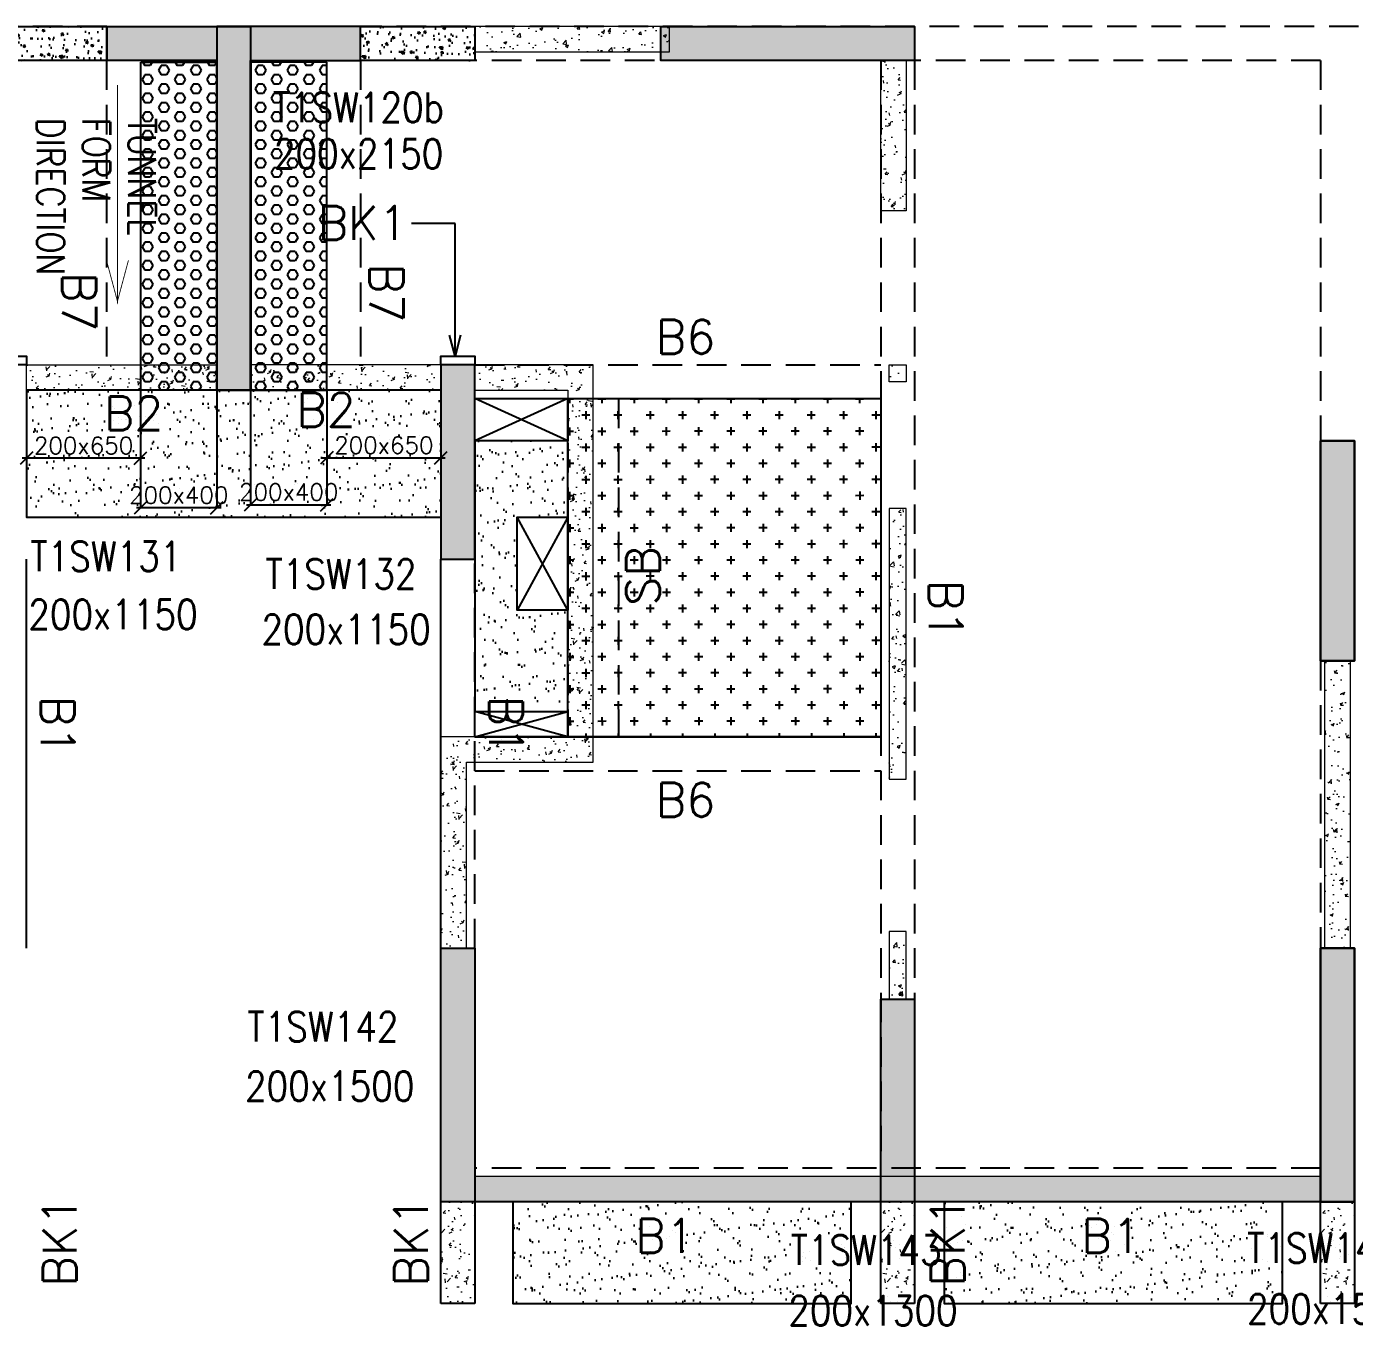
# Model space of a CAD drawing. Header units: millimetres. Extents: x 1078357 to 2594950, y -4969473 to -4636555.
# Drawn here: x 1633584 to 1641433, y -4669126 to -4661446 of the extents above; entities that cross this region are included whole.
import ezdxf

# ---------------------------------------------------------------- set-up
doc = ezdxf.new("R2010")
doc.units = ezdxf.units.MM
doc.header["$PDMODE"] = 35
for name, pattern in [('CONTINOUS', [0]), ('HIDDEN', [0.375, 0.25, -0.125]), ('New Retail block$0$CONTINOUS', [0])]:
    doc.linetypes.add(name, pattern=pattern)
doc.layers.get('0').update_dxf_attribs({"lineweight": 0})
doc.layers.get('Defpoints').update_dxf_attribs({"lineweight": 0})
for name, color, linetype, lineweight in [('A-_ANOTDIMA_D-', 6, 'Continuous', 13), ('COL. NO.', 30, 'Continuous', 25), ('COL. SIZE', 7, 'Continuous', 25), ('DIM', 9, 'Continuous', 25), ('HATCH', 8, 'Continuous', 30), ('RCC UPSTAND', 43, 'Continuous', 30), ('S-NON STR RCC WALL', 8, 'Continuous', 0)]:
    doc.layers.add(name, color=color, linetype=linetype, lineweight=lineweight)
for name, color, linetype in [('B-200x325', 201, 'HIDDEN'), ('B-200x375', 41, 'HIDDEN'), ('B-200x650', 241, 'HIDDEN'), ('B-300xSLAB THK.', 151, 'Continuous'), ('BK1-200x650', 241, 'HIDDEN'), ('DC BEAM NO.', 7, 'Continuous'), ('DROP SLAB', 8, 'Continuous'), ('NON STR. RCC WALL', 6, 'Continuous'), ('S-COLUMN_SHEAR WALL', 1, 'Continuous'), ('S-PROJECTION', 54, 'New Retail block$0$CONTINOUS'), ('SLAB FOLD', 8, 'Continuous'), ('TEXT', 7, 'Continuous')]:
    doc.layers.add(name, color=color, linetype=linetype)
doc.styles.add('Roman', font='romans')
doc.styles.add('ROMANS', font='romans.shx', dxfattribs={"width": 0.85})
doc.dimstyles.new('HARESH', dxfattribs={"dimtxt": 150, "dimasz": 75, "dimexe": 0, "dimexo": 0, "dimgap": 25, "dimtad": 1, "dimdec": 0, "dimdsep": 46, "dimtxsty": 'Roman', "dimblk": 'OBLIQUE', "dimcen": 225, "dimdle": 25, "dimclrd": 2, "dimclre": 2, "dimclrt": 7, "dimadec": 8, "dimazin": 1, "dimtfac": 1, "dimtdec": 0, "dimtmove": 0, "dimatfit": 0, "dimfxl": 1, "dimlwd": -1, "dimlwe": -1, "dimarcsym": 0})
pattern_1 = [(50, (-4755937.19, 23343877.28), (182.184669, -15.9390855), [19.05, -209.55]), (355, (-4755937.19, 23343877.28), (-35.2434214, 191.0568452), [15.24, -167.6405842]), (100.4514447, (-4755922, 23343875.95), (146.9412471, 175.1177519), [16.1900088, -178.0902446]), (46.1842, (-4755937.19, 23343928.08), (271.0790409, -42.042328), [28.575, -314.325]), (96.6355576, (-4755914.6, 23343924.58), (237.404134, 247.4261246), [24.2850231, -267.1356082]), (351.1841512, (-4755937.2, 23343928.08), (237.404134, 247.4261246), [22.859967, -251.459732]), (21, (-4755911.79, 23343915.38), (151.6143913, -102.2651982), [19.05, -209.55]), (326, (-4755911.79, 23343915.38), (61.8020283, 184.1879661), [15.24, -167.64]), (71.451445, (-4755899.15, 23343906.86), (213.4164193, 81.9227689), [16.1900088, -178.0899376]), (37.5, (-4755937.19, 23343877.28), (3.08860325, 84.55503887), [0, -165.608, 0, -170.18, 0, -168.275]), (7.5, (-4755937.19, 23343877.28), (66.8196625, 100.18057482), [0, -97.028, 0, -161.798, 0, -64.135]), (327.5, (-4755993.83, 23343877.28), (135.59059517, -5.728744), [0, -63.5, 0, -198.12, 0, -262.89]), (317.5, (-4756019.23, 23343877.28), (148.1291814, 25.42649103), [0, -82.55, 0, -131.572, 0, -186.69])]
pattern_2 = [(180, (488933.74, 213528.074), (-7e-15, -54.99261315), [31.75, -63.5]), (300, (488933.74, 213528.074), (47.625, 27.4963066), [31.75, -63.5]), (240, (488901.99, 213528.074), (47.625, -27.4963066), [31.75, -63.5])]
pattern_3 = [(140, (-1561941.7, -7196665.7), (12.550427, 143.4520365), [15, -165]), (85, (-1561941.7, -7196665.7), (-150.438427, -27.7502667), [12, -132]), (190.4514445, (-1561940.65, -7196653.75), (-137.887998, 115.7017693), [12.7480384, -140.2284224]), (136.1842, (-1561981.7, -7196665.7), (33.103856, 213.448266), [22.5, -247.5]), (186.6356355, (-1561978.94, -7196647.91), (-194.82372, 186.932389), [19.122068, -210.342752]), (81.184164, (-1561981.7, -7196665.7), (-194.82372, 186.932389), [18, -198]), (111, (-1561971.7, -7196645.7), (80.523778, 119.3814104), [15, -165]), (56, (-1561971.7, -7196645.7), (-145.030009, 48.6630664), [12, -132]), (161.4514447, (-1561964.99, -7196635.75), (-64.5062306, 168.0444753), [12.748038, -140.2284224]), (127.5, (-1561941.7, -7196665.7), (-66.57877077, 2.43197106), [0, -130.4, 0, -134, 0, -132.5]), (97.5, (-1561941.7, -7196665.7), (-78.8823424, 52.6139075), [0, -76.4, 0, -127.4, 0, -50.5]), (57.5, (-1561941.7, -7196710.3), (4.51097435, 106.7644872), [0, -50, 0, -156, 0, -207]), (47.5, (-1561941.7, -7196730.3), (-20.0209965, 116.6372339), [0, -65, 0, -103.6, 0, -147])]

# ---------------------------------------------------------------- blocks, each defined once
blk = doc.blocks.new('_Oblique')
at = {"color": 0, "linetype": 'ByBlock', "lineweight": -2}
blk.add_line((-0.5, -0.5), (0.5, 0.5), dxfattribs=at)
blk = doc.blocks.new('*D1178')
at = {"layer": 'Defpoints', "color": 0, "ltscale": 700, "transparency": 16777216}
for p in [(1634258, -4663596.6, 0), (1634708.1, -4663596.6, 0), (1634258, -4664291.7)]:
    blk.add_point(p, dxfattribs=at)
at = {"layer": 'DIM', "color": 2, "ltscale": 700, "transparency": 16777216}
for p, q in [((1634258, -4663596.6), (1634258, -4664291.7)), ((1634708.1, -4663596.6), (1634708.1, -4664291.7)), ((1634733.1, -4664291.7), (1634233, -4664291.7))]:
    blk.add_line(p, q, dxfattribs=at)
at = {"layer": 'DIM', "color": 2, "ltscale": 700, "transparency": 16777216, "xscale": 75, "yscale": 75, "zscale": 75, "rotation": 180}
blk.add_blockref('_Oblique', (1634258, -4664291.7), dxfattribs=at)
at = {"layer": 'DIM', "color": 2, "ltscale": 700, "transparency": 16777216, "xscale": 75, "yscale": 75, "zscale": 75}
blk.add_blockref('_Oblique', (1634708.1, -4664291.7), dxfattribs=at)
at = {"layer": 'DIM', "color": 7, "ltscale": 700, "transparency": 16777216, "insert": (1634483, -4664216.7), "char_height": 150, "attachment_point": 5, "style": 'Roman'}
blk.add_mtext('{\\H0.666667x;200x400}', dxfattribs=at)
blk = doc.blocks.new('*D1179')
at = {"layer": 'Defpoints', "color": 0, "ltscale": 700, "transparency": 16777216}
for p in [(1633583.3, -4663596.7, 0), (1634258, -4663596.6, 0), (1633583.3, -4663998.7)]:
    blk.add_point(p, dxfattribs=at)
at = {"layer": 'DIM', "color": 2, "ltscale": 700, "transparency": 16777216}
for p, q in [((1633583.3, -4663596.7), (1633583.3, -4663998.7)), ((1634258, -4663596.6), (1634258, -4663998.7)), ((1634283, -4663998.7), (1633558.3, -4663998.7))]:
    blk.add_line(p, q, dxfattribs=at)
at = {"layer": 'DIM', "color": 2, "ltscale": 700, "transparency": 16777216, "xscale": 75, "yscale": 75, "zscale": 75, "rotation": 180}
blk.add_blockref('_Oblique', (1633583.3, -4663998.7), dxfattribs=at)
at = {"layer": 'DIM', "color": 2, "ltscale": 700, "transparency": 16777216, "xscale": 75, "yscale": 75, "zscale": 75}
blk.add_blockref('_Oblique', (1634258, -4663998.7), dxfattribs=at)
at = {"layer": 'DIM', "color": 7, "ltscale": 700, "transparency": 16777216, "insert": (1633920.6, -4663923.7), "char_height": 150, "attachment_point": 5, "style": 'Roman'}
blk.add_mtext('{\\H0.666667x;200x650}', dxfattribs=at)
blk = doc.blocks.new('*D1180')
at = {"layer": 'Defpoints', "color": 0, "ltscale": 700, "transparency": 16777216}
for p in [(1634908.1, -4663596.6, 0), (1635358.2, -4663596.7, 0), (1635358.2, -4664273.4)]:
    blk.add_point(p, dxfattribs=at)
at = {"layer": 'DIM', "color": 2, "ltscale": 700, "transparency": 16777216}
for p, q in [((1634908.1, -4663596.6), (1634908.1, -4664273.4)), ((1635358.2, -4663596.7), (1635358.2, -4664273.4)), ((1634883.1, -4664273.4), (1635383.2, -4664273.4))]:
    blk.add_line(p, q, dxfattribs=at)
at = {"layer": 'DIM', "color": 2, "ltscale": 700, "transparency": 16777216, "xscale": 75, "yscale": 75, "zscale": 75, "rotation": 180}
blk.add_blockref('_Oblique', (1634908.1, -4664273.4), dxfattribs=at)
at = {"layer": 'DIM', "color": 2, "ltscale": 700, "transparency": 16777216, "xscale": 75, "yscale": 75, "zscale": 75}
blk.add_blockref('_Oblique', (1635358.2, -4664273.4), dxfattribs=at)
at = {"layer": 'DIM', "color": 7, "ltscale": 700, "transparency": 16777216, "insert": (1635133.2, -4664198.4), "char_height": 150, "attachment_point": 5, "style": 'Roman'}
blk.add_mtext('{\\H0.666667x;200x400}', dxfattribs=at)
blk = doc.blocks.new('*D1181')
at = {"layer": 'Defpoints', "color": 0, "ltscale": 700, "transparency": 16777216}
for p in [(1635358.2, -4663596.7, 0), (1636033.1, -4663596.6, 0), (1636033.1, -4663996.7)]:
    blk.add_point(p, dxfattribs=at)
at = {"layer": 'DIM', "color": 2, "ltscale": 700, "transparency": 16777216}
for p, q in [((1635358.2, -4663596.7), (1635358.2, -4663996.7)), ((1636033.1, -4663596.6), (1636033.1, -4663996.7)), ((1635333.2, -4663996.7), (1636058.1, -4663996.7))]:
    blk.add_line(p, q, dxfattribs=at)
at = {"layer": 'DIM', "color": 2, "ltscale": 700, "transparency": 16777216, "xscale": 75, "yscale": 75, "zscale": 75, "rotation": 180}
blk.add_blockref('_Oblique', (1635358.2, -4663996.7), dxfattribs=at)
at = {"layer": 'DIM', "color": 2, "ltscale": 700, "transparency": 16777216, "xscale": 75, "yscale": 75, "zscale": 75}
blk.add_blockref('_Oblique', (1636033.1, -4663996.7), dxfattribs=at)
at = {"layer": 'DIM', "color": 7, "ltscale": 700, "transparency": 16777216, "insert": (1635695.7, -4663921.7), "char_height": 150, "attachment_point": 5, "style": 'Roman'}
blk.add_mtext('{\\H0.666667x;200x650}', dxfattribs=at)
blk = doc.blocks.new('G$CD63B60BD')
at = {"layer": 'COL. NO.', "linetype": 'Continuous', "style": 'ROMANS', "width": 0.85}
for s, p in [('T1SW120b', (51580.2, 6384.1, -320.4)), ('T1SW131', (50148.3, 3730, -320.4)), ('T1SW132', (51538, 3625.4, -320.4)), ('T1SW142', (51431.2, 948.8, -320.4)), ('T1SW143', (54642.4, -371.8, -320.4)), ('T1SW144', (57341.1, -360.2, -320.4))]:
    blk.add_text(s, height=175, dxfattribs=at).set_placement(p)
at = {"layer": 'COL. SIZE', "linetype": 'Continuous', "style": 'ROMANS', "width": 0.85}
for s, p in [('200x2150', (51587.7, 6109.9, -320.4)), ('200x1150', (50135.8, 3386.6, -320.4)), ('200x1150', (51513.8, 3298.1, -320.4)), ('200x1500', (51417, 597.2, -320.4)), ('200x1500', (57339.9, -719.7, -320.4)), ('200x1300', (54628.2, -730, -320.4))]:
    blk.add_text(s, height=175, dxfattribs=at).set_placement(p)

msp = doc.modelspace()

# ---------------------------------------------------------------- hatches: boundary and pattern name
at = {"layer": 'DROP SLAB'}
h = msp.add_hatch(dxfattribs=at)
h.set_pattern_fill('CROSS', color=8, scale=15, angle=0.03079)
h.set_pattern_definition([(180.03079016, (-4972632.58, 23437267.85), (-95.19879988, -95.3011726), [47.625, -142.875]), (270.03079016, (-4972656.41, 23437291.65), (95.3011726, -95.19879988), [47.625, -142.875])])
h.paths.add_polyline_path([(1636783.3, -4663646.1), (1638633.3, -4663646.1), (1638633.3, -4665645.9), (1636783.3, -4665645.9)])
at = {"layer": 'HATCH'}
h = msp.add_hatch(dxfattribs=at)
h.set_pattern_fill('AR-SAND', color=8, scale=3, angle=179.97015)
h.set_pattern_definition([(37.47015413, (-3477699.46, 18703112.48), (-4.72361136, 146.8264517), [0, -115.824, 0, -129.54, 0, -123.825]), (7.4701541, (-3477699.46, 18703112.48), (134.9689868, 214.9772528), [0, -62.484, 0, -104.394, 0, -40.005]), (327.4701541, (-3477793.18, 18703112.53), (237.2979035, 0.3075449), [0, -38.1, 0, -137.16, 0, -179.07]), (317.4701541, (-3477793.18, 18703112.53), (229.1017424, 66.759465), [0, -19.05, 0, -89.916, 0, -102.87])])
h.paths.add_polyline_path([(1636033.5, -4663596.1), (1633583.5, -4663596.1), (1633583.5, -4664196.1), (1636033.5, -4664196.1)])
h = msp.add_hatch(dxfattribs=at)
h.set_pattern_fill('AR-SAND', color=8, scale=3, angle=179.97015)
h.set_pattern_definition([(37.47015413, (-3477699.37, 18703112.48), (-4.72361136, 146.8264517), [0, -115.824, 0, -129.54, 0, -123.825]), (7.4701541, (-3477699.37, 18703112.48), (134.9689868, 214.9772528), [0, -62.484, 0, -104.394, 0, -40.005]), (327.4701541, (-3477793.1, 18703112.53), (237.2979035, 0.3075449), [0, -38.1, 0, -137.16, 0, -179.07]), (317.4701541, (-3477793.1, 18703112.53), (229.1017424, 66.759465), [0, -19.05, 0, -89.916, 0, -102.87])])
h.paths.add_polyline_path([(1636033.6, -4663596.1), (1633583.6, -4663596.1), (1633583.6, -4664346.1), (1636033.6, -4664346.1)])
h = msp.add_hatch(dxfattribs=at)
h.set_pattern_fill('AR-SAND', color=8, scale=3, angle=180.02985)
h.set_pattern_definition([(37.47015413, (-4585434.78, 23611079.34), (-4.72361136, 146.8264517), [0, -115.824, 0, -129.54, 0, -123.825]), (7.4701541, (-4585434.78, 23611079.34), (134.9689868, 214.9772528), [0, -62.484, 0, -104.394, 0, -40.005]), (327.47015413, (-4585528.51, 23611079.39), (237.29790347, 0.3075449), [0, -38.1, 0, -137.16, 0, -179.07]), (317.4701541, (-4585528.5, 23611079.39), (229.1017424, 66.759465), [0, -19.05, 0, -89.916, 0, -102.87])])
h.paths.add_polyline_path([(1636233.3, -4665496.1), (1636783.3, -4665496.1), (1636783.3, -4664896.1), (1636483.3, -4664896.1), (1636483.3, -4664346.1), (1636783.3, -4664346.2), (1636783.3, -4663896.1), (1636233.3, -4663896.1)])
h = msp.add_hatch(dxfattribs=at)
h.set_pattern_fill('AR-SAND', color=8, scale=3, angle=179.97015)
h.set_pattern_definition([(37.47015413, (-3484224.46, 18703112.49), (-4.72361136, 146.8264517), [0, -115.824, 0, -129.54, 0, -123.825]), (7.4701541, (-3484224.46, 18703112.49), (134.9689868, 214.9772528), [0, -62.484, 0, -104.394, 0, -40.005]), (327.4701541, (-3484318.18, 18703112.54), (237.2979035, 0.3075449), [0, -38.1, 0, -137.16, 0, -179.07]), (317.4701541, (-3484318.18, 18703112.54), (229.1017424, 66.759465), [0, -19.05, 0, -89.916, 0, -102.87])])
h.paths.add_polyline_path([(1638458.5, -4668396.1), (1636458.5, -4668396.1), (1636458.5, -4668996.1), (1638458.5, -4668996.1)])
h = msp.add_hatch(dxfattribs=at)
h.set_pattern_fill('AR-SAND', color=8, scale=3, angle=179.97015)
h.set_pattern_definition([(37.47015413, (-3486774.46, 18703112.49), (-4.72361136, 146.8264517), [0, -115.824, 0, -129.54, 0, -123.825]), (7.4701541, (-3486774.46, 18703112.49), (134.9689868, 214.9772528), [0, -62.484, 0, -104.394, 0, -40.005]), (327.4701541, (-3486868.18, 18703112.54), (237.2979035, 0.3075449), [0, -38.1, 0, -137.16, 0, -179.07]), (317.4701541, (-3486868.18, 18703112.54), (229.1017424, 66.759465), [0, -19.05, 0, -89.916, 0, -102.87])])
h.paths.add_polyline_path([(1641008.5, -4668396.1), (1639008.5, -4668396.1), (1639008.5, -4668996.1), (1641008.5, -4668996.1)])
at = {"layer": 'RCC UPSTAND'}
h = msp.add_hatch(dxfattribs=at)
h.set_pattern_fill('AR-CONC', color=8, scale=20, angle=90)
h.set_pattern_definition(pattern_3)
h.paths.add_polyline_path([(1633383.3, -4661446.1), (1634058.3, -4661446.1), (1634058.3, -4661646.2), (1633383.3, -4661646.2)])
h = msp.add_hatch(dxfattribs=at)
h.set_pattern_fill('AR-CONC', color=8, scale=20, angle=90)
h.set_pattern_definition(pattern_3)
h.paths.add_polyline_path([(1635558.3, -4661446.2), (1636233.3, -4661446.2), (1636233.3, -4661646.1), (1635558.3, -4661646.1)])
at = {"layer": 'S-COLUMN_SHEAR WALL', "lineweight": 25}
h = msp.add_hatch(color=1, dxfattribs=at)
h.dxf.hatch_style = 1
h.paths.add_polyline_path([(1634708.3, -4661646.2), (1634058.3, -4661646.2), (1634058.3, -4661446.2), (1634908.3, -4661446.2), (1634908.3, -4663596.2), (1634708.3, -4663596.2)])
at = {"layer": 'S-COLUMN_SHEAR WALL', "lineweight": 25, "extrusion": (1.00316e-06, -2.11765e-11, 1)}
h = msp.add_hatch(color=1, dxfattribs=at)
h.dxf.hatch_style = 1
h.paths.add_polyline_path([(1634908.3, -4661646.2), (1635558.3, -4661646.2), (1635558.3, -4661446.2), (1634708.3, -4661446.2), (1634708.3, -4663596.2), (1634908.3, -4663596.2)])
at = {"layer": 'S-COLUMN_SHEAR WALL', "lineweight": 25}
h = msp.add_hatch(color=1, dxfattribs=at)
h.dxf.hatch_style = 1
h.paths.add_polyline_path([(1637333.3, -4661446.1), (1638833.3, -4661446.1), (1638833.3, -4661646.1), (1637333.3, -4661646.1)])
at = {"layer": 'S-COLUMN_SHEAR WALL', "lineweight": 25, "extrusion": (1.00316e-06, -2.11765e-11, 1)}
h = msp.add_hatch(color=1, dxfattribs=at)
h.dxf.hatch_style = 1
h.paths.add_polyline_path([(1636233.3, -4663446.2), (1636033.3, -4663446.2), (1636033.3, -4664596.2), (1636233.3, -4664596.2)])
h = msp.add_hatch(color=1, dxfattribs=at)
h.dxf.hatch_style = 1
h.paths.add_polyline_path([(1641433.3, -4663896.1), (1641233.3, -4663896.1), (1641233.3, -4665196.1), (1641433.3, -4665196.1)])
at = {"layer": 'S-COLUMN_SHEAR WALL', "lineweight": 25, "extrusion": (-1.00316e-06, -1.91639e-11, 1)}
h = msp.add_hatch(color=1, dxfattribs=at)
h.dxf.hatch_style = 1
h.paths.add_polyline_path([(1641233.3, -4663896.1), (1641433.3, -4663896.1), (1641433.3, -4665196.1), (1641233.3, -4665196.1)])
at = {"layer": 'S-COLUMN_SHEAR WALL', "lineweight": 25, "extrusion": (1.00316e-06, -2.11765e-11, 1)}
h = msp.add_hatch(color=1, dxfattribs=at)
h.dxf.hatch_style = 1
h.paths.add_polyline_path([(1636233.3, -4668396.2), (1636033.3, -4668396.2), (1636033.3, -4666896.1), (1636233.3, -4666896.1)])
h = msp.add_hatch(color=1, dxfattribs=at)
h.dxf.hatch_style = 1
h.paths.add_polyline_path([(1641433.3, -4668396.2), (1641233.3, -4668396.2), (1641233.3, -4666896.1), (1641433.3, -4666896.1)])
at = {"layer": 'S-COLUMN_SHEAR WALL', "lineweight": 25, "extrusion": (-1.00316e-06, -1.91639e-11, 1)}
h = msp.add_hatch(color=1, dxfattribs=at)
h.dxf.hatch_style = 1
h.paths.add_polyline_path([(1641233.3, -4668396.2), (1641433.3, -4668396.2), (1641433.3, -4666896.1), (1641233.3, -4666896.1)])
at = {"layer": 'S-COLUMN_SHEAR WALL', "lineweight": 25}
h = msp.add_hatch(color=1, dxfattribs=at)
h.dxf.hatch_style = 1
h.paths.add_polyline_path([(1638833.3, -4667196.1), (1638833.3, -4668396.2), (1638633.3, -4668396.2), (1638633.3, -4667196.1)])
at = {"layer": 'S-NON STR RCC WALL', "ltscale": 700}
h = msp.add_hatch(dxfattribs=at)
h.set_pattern_fill('AR-CONC', color=256)
h.set_pattern_definition([(50, (1605366.91, -4668669.36), (182.1847, -15.9391), [19.05, -209.55]), (355, (1605366.91, -4668669.36), (-35.2434, 191.0568), [15.24, -167.6406]), (100.45144, (1605382.1, -4668670.68), (146.9412, 175.11775), [16.19, -178.0902]), (46.1842, (1605366.9, -4668618.56), (271.079, -42.0423), [28.575, -314.325]), (96.6356, (1605389.5, -4668622.06), (237.4041, 247.4261), [24.285, -267.1356]), (351.1842, (1605366.9, -4668618.56), (237.4041, 247.4261), [22.86, -251.4597]), (21, (1605392.31, -4668631.26), (151.6144, -102.2652), [19.05, -209.55]), (326, (1605392.31, -4668631.26), (61.802, 184.188), [15.24, -167.64]), (71.45144, (1605404.95, -4668639.78), (213.4164, 81.9228), [16.19, -178.0899]), (37.5, (1605366.91, -4668669.356), (3.0886, 84.55504), [0, -165.608, 0, -170.18, 0, -168.275]), (7.5, (1605366.91, -4668669.36), (66.81966, 100.18057), [0, -97.028, 0, -161.798, 0, -64.135]), (327.5, (1605310.27, -4668669.356), (135.5906, -5.72874), [0, -63.5, 0, -198.12, 0, -262.89]), (317.5, (1605284.87, -4668669.36), (148.1292, 25.4265), [0, -82.55, 0, -131.572, 0, -186.69])])
h.paths.add_polyline_path([(1637383.5, -4661446.1), (1636233.5, -4661446.1), (1636233.5, -4661596.1), (1637383.5, -4661596.1)])
at = {"layer": 'S-NON STR RCC WALL'}
h = msp.add_hatch(dxfattribs=at)
h.set_pattern_fill('AR-CONC', color=256, angle=180)
h.set_pattern_definition([(50, (-5812901.67, 28024606.42), (182.184669, -15.93908554), [19.05, -209.55]), (355, (-5812901.67, 28024606.42), (-35.2434214, 191.0568452), [15.24, -167.6405842]), (100.4514447, (-5812886.49, 28024605.1), (146.9412471, 175.1177519), [16.1900088, -178.0902446]), (46.1842, (-5812901.67, 28024657.22), (271.0790409, -42.042328), [28.575, -314.325]), (96.6355576, (-5812879.08, 28024653.72), (237.404134, 247.4261246), [24.2850231, -267.1356082]), (351.1841512, (-5812901.67, 28024657.22), (237.404134, 247.4261246), [22.859967, -251.459732]), (21, (-5812876.27, 28024644.52), (151.6143913, -102.2651982), [19.05, -209.55]), (326, (-5812876.27, 28024644.52), (61.8020283, 184.1879661), [15.24, -167.64]), (71.451445, (-5812863.64, 28024636), (213.4164193, 81.9227689), [16.1900088, -178.0899376]), (37.5, (-5812901.67, 28024606.42), (3.08860325, 84.55503887), [0, -165.608, 0, -170.18, 0, -168.275]), (7.5, (-5812901.67, 28024606.42), (66.8196625, 100.18057482), [0, -97.028, 0, -161.798, 0, -64.135]), (327.5, (-5812958.31, 28024606.42), (135.59059517, -5.72874399), [0, -63.5, 0, -198.12, 0, -262.89]), (317.5, (-5812983.71, 28024606.42), (148.1291814, 25.42649103), [0, -82.55, 0, -131.572, 0, -186.69])])
h.paths.add_polyline_path([(1638633.5, -4661646.2), (1638783.5, -4661646.2), (1638783.5, -4662536.1), (1638633.5, -4662536.1)])
h = msp.add_hatch(dxfattribs=at)
h.set_pattern_fill('AR-CONC', color=256)
h.set_pattern_definition(pattern_1)
h.paths.add_polyline_path([(1634708.5, -4663596.2), (1633583.5, -4663596.2), (1633583.5, -4663446.2), (1634708.5, -4663446.2)])
h = msp.add_hatch(dxfattribs=at)
h.set_pattern_fill('AR-CONC', color=256, angle=180)
h.set_pattern_definition(pattern_1)
h.paths.add_polyline_path([(1634908.5, -4663596.2), (1636033.5, -4663596.2), (1636033.5, -4663446.2), (1634908.5, -4663446.2)])
h = msp.add_hatch(dxfattribs=at)
h.set_pattern_fill('AR-CONC', color=256, angle=180)
h.set_pattern_definition(pattern_1)
h.paths.add_polyline_path([(1636933.5, -4665796.2), (1636933.5, -4663446.2), (1636233.5, -4663446.2), (1636233.5, -4663596.2), (1636783.5, -4663596.2), (1636783.5, -4665646.2), (1636033.5, -4665646.2), (1636033.5, -4666896.1), (1636183.5, -4666896.1), (1636183.5, -4665796.2)])
h = msp.add_hatch(dxfattribs=at)
h.set_pattern_fill('AR-CONC', color=256, angle=180)
h.set_pattern_definition([(50, (2735958.03, -9345786.55), (182.184669, -15.9390855), [19.05, -209.55]), (355, (2735958.03, -9345786.55), (-35.2434214, 191.056845), [15.24, -167.640584]), (100.4514447, (2735973.22, -9345787.88), (146.941247, 175.117752), [16.190009, -178.0902446]), (46.1842, (2735958.03, -9345735.75), (271.079041, -42.042328), [28.575, -314.325]), (96.6355576, (2735980.62, -9345739.25), (237.404134, 247.426125), [24.285023, -267.135608]), (351.184151, (2735958.03, -9345735.75), (237.404134, 247.426125), [22.859967, -251.459732]), (21, (2735983.43, -9345748.45), (151.6143913, -102.265198), [19.05, -209.55]), (326, (2735983.43, -9345748.45), (61.802028, 184.187966), [15.24, -167.64]), (71.451445, (2735996.07, -9345756.97), (213.416419, 81.922769), [16.190009, -178.0899376]), (37.5, (2735958.034, -9345786.55), (3.08860325, 84.5550389), [0, -165.608, 0, -170.18, 0, -168.275]), (7.5, (2735958.03, -9345786.55), (66.8196625, 100.1805748), [0, -97.028, 0, -161.798, 0, -64.135]), (327.5, (2735901.39, -9345786.55), (135.5905952, -5.728744), [0, -63.5, 0, -198.12, 0, -262.89]), (317.5, (2735875.99, -9345786.55), (148.1291814, 25.426491), [0, -82.55, 0, -131.572, 0, -186.69])])
h.paths.add_polyline_path([(1638683.5, -4663446), (1638783.5, -4663446), (1638783.5, -4663546), (1638683.5, -4663546)])
h = msp.add_hatch(dxfattribs=at)
h.set_pattern_fill('AR-CONC', color=256, angle=180)
h.set_pattern_definition([(50, (2735971.25, -9344421.88), (182.184669, -15.9390855), [19.05, -209.55]), (355, (2735971.25, -9344421.88), (-35.2434214, 191.056845), [15.24, -167.640584]), (100.4514447, (2735986.43, -9344423.21), (146.941247, 175.117752), [16.190009, -178.0902446]), (46.1842, (2735971.25, -9344371.08), (271.079041, -42.042328), [28.575, -314.325]), (96.6355576, (2735993.84, -9344374.6), (237.404134, 247.426125), [24.285023, -267.135608]), (351.184151, (2735971.25, -9344371.08), (237.404134, 247.426125), [22.859967, -251.459732]), (21, (2735996.65, -9344383.78), (151.6143913, -102.265198), [19.05, -209.55]), (326, (2735996.65, -9344383.78), (61.802028, 184.187966), [15.24, -167.64]), (71.451445, (2736009.28, -9344392.3), (213.416419, 81.922769), [16.190009, -178.0899376]), (37.5, (2735971.25, -9344421.884), (3.08860325, 84.5550389), [0, -165.608, 0, -170.18, 0, -168.275]), (7.5, (2735971.25, -9344421.88), (66.8196625, 100.1805748), [0, -97.028, 0, -161.798, 0, -64.135]), (327.5, (2735914.606, -9344421.884), (135.5905952, -5.728744), [0, -63.5, 0, -198.12, 0, -262.89]), (317.5, (2735889.21, -9344421.88), (148.1291814, 25.426491), [0, -82.55, 0, -131.572, 0, -186.69])])
h.paths.add_polyline_path([(1638683.5, -4665896), (1638783.5, -4665896), (1638783.5, -4664296), (1638683.5, -4664296)])
at = {"layer": 'S-NON STR RCC WALL', "ltscale": 700}
h = msp.add_hatch(dxfattribs=at)
h.set_pattern_fill('AR-CONC', color=256)
h.set_pattern_definition([(50, (508142.2, 15349.83), (182.184669, -15.9390855), [19.05, -209.55]), (355, (508142.2, 15349.83), (-35.2434214, 191.056845), [15.24, -167.640584]), (100.4514447, (508157.38, 15348.5), (146.941247, 175.117752), [16.190009, -178.0902446]), (46.1842, (508142.2, 15400.63), (271.079041, -42.042328), [28.575, -314.325]), (96.6355576, (508164.78, 15397.13), (237.404134, 247.426125), [24.285023, -267.135608]), (351.184151, (508142.2, 15400.63), (237.404134, 247.426125), [22.859967, -251.459732]), (21, (508167.6, 15387.93), (151.6143913, -102.265198), [19.05, -209.55]), (326, (508167.6, 15387.93), (61.802028, 184.187966), [15.24, -167.64]), (71.451445, (508180.23, 15379.41), (213.416419, 81.922769), [16.190009, -178.0899376]), (37.5, (508142.195, 15349.83), (3.08860325, 84.5550389), [0, -165.608, 0, -170.18, 0, -168.275]), (7.5, (508142.195, 15349.83), (66.8196625, 100.1805748), [0, -97.028, 0, -161.798, 0, -64.135]), (327.5, (508085.55, 15349.83), (135.5905952, -5.728744), [0, -63.5, 0, -198.12, 0, -262.89]), (317.5, (508060.15, 15349.83), (148.1291814, 25.426491), [0, -82.55, 0, -131.572, 0, -186.69])])
h.paths.add_polyline_path([(1641258.5, -4665196.1), (1641408.5, -4665196.1), (1641408.5, -4666896.1), (1641258.5, -4666896.1)])
at = {"layer": 'S-NON STR RCC WALL'}
h = msp.add_hatch(dxfattribs=at)
h.set_pattern_fill('AR-CONC', color=256, angle=180)
h.set_pattern_definition([(50, (1638746.53, -4660402.7), (182.1847, -15.939), [19.05, -209.55]), (355, (1638746.53, -4660402.7), (-35.2434, 191.057), [15.24, -167.6406]), (100.4514, (1638761.71, -4660404.03), (146.9412, 175.1178), [16.19, -178.09]), (46.1842, (1638746.53, -4660351.9), (271.079, -42.042), [28.575, -314.325]), (96.6356, (1638769.12, -4660355.4), (237.404, 247.426), [24.285, -267.136]), (351.184, (1638746.53, -4660351.9), (237.404, 247.426), [22.86, -251.46]), (21, (1638771.93, -4660364.6), (151.6144, -102.2652), [19.05, -209.55]), (326, (1638771.93, -4660364.6), (61.802, 184.188), [15.24, -167.64]), (71.4514, (1638784.57, -4660373.12), (213.4164, 81.9228), [16.19, -178.09]), (37.5, (1638746.53, -4660402.7), (3.0886, 84.55504), [0, -165.608, 0, -170.18, 0, -168.275]), (7.5, (1638746.53, -4660402.7), (66.8197, 100.1806), [0, -97.028, 0, -161.798, 0, -64.135]), (327.5, (1638689.89, -4660402.7), (135.5906, -5.72874), [0, -63.5, 0, -198.12, 0, -262.89]), (317.5, (1638664.49, -4660402.7), (148.1292, 25.4265), [0, -82.55, 0, -131.572, 0, -186.69])])
h.paths.add_polyline_path([(1638683.5, -4667196.4), (1638783.5, -4667196.4), (1638783.5, -4666796), (1638683.5, -4666796)])
h = msp.add_hatch(dxfattribs=at)
h.set_pattern_fill('AR-CONC', color=256, angle=180)
h.set_pattern_definition([(50, (-5853161.9, 28027896.47), (182.184669, -15.93908554), [19.05, -209.55]), (355, (-5853161.9, 28027896.47), (-35.2434214, 191.0568452), [15.24, -167.6405842]), (100.4514447, (-5853146.72, 28027895.14), (146.9412471, 175.1177519), [16.1900088, -178.0902446]), (46.1842, (-5853161.9, 28027947.27), (271.0790409, -42.042328), [28.575, -314.325]), (96.6355576, (-5853139.31, 28027943.77), (237.404134, 247.4261246), [24.2850231, -267.1356082]), (351.1841512, (-5853161.9, 28027947.27), (237.404134, 247.4261246), [22.859967, -251.459732]), (21, (-5853136.5, 28027934.57), (151.6143913, -102.2651982), [19.05, -209.55]), (326, (-5853136.5, 28027934.57), (61.8020283, 184.1879661), [15.24, -167.64]), (71.451445, (-5853123.87, 28027926.05), (213.4164193, 81.9227689), [16.1900088, -178.0899376]), (37.5, (-5853161.9, 28027896.47), (3.08860325, 84.55503887), [0, -165.608, 0, -170.18, 0, -168.275]), (7.5, (-5853161.9, 28027896.47), (66.8196625, 100.18057482), [0, -97.028, 0, -161.798, 0, -64.135]), (327.5, (-5853218.545, 28027896.47), (135.59059517, -5.72874399), [0, -63.5, 0, -198.12, 0, -262.89]), (317.5, (-5853243.95, 28027896.47), (148.1291814, 25.42649103), [0, -82.55, 0, -131.572, 0, -186.69])])
h.paths.add_polyline_path([(1636236.4, -4668396.2), (1641233.5, -4668396.2), (1641233.5, -4668246.2), (1636236.4, -4668246.2)])
h = msp.add_hatch(dxfattribs=at)
h.set_pattern_fill('AR-CONC', color=256, angle=180)
h.set_pattern_definition([(50, (-7994138.91, 37570711.2), (182.184669, -15.93908554), [19.05, -209.55]), (355, (-7994138.91, 37570711.2), (-35.2434214, 191.0568452), [15.24, -167.6405842]), (100.4514447, (-7994123.73, 37570709.88), (146.9412471, 175.1177519), [16.1900088, -178.0902446]), (46.1842, (-7994138.9, 37570762), (271.0790409, -42.0423279), [28.575, -314.325]), (96.6355576, (-7994116.32, 37570758.5), (237.404134, 247.4261246), [24.2850231, -267.1356082]), (351.1841512, (-7994138.9, 37570762), (237.404134, 247.4261246), [22.859967, -251.459732]), (21, (-7994113.51, 37570749.3), (151.61439127, -102.2651982), [19.05, -209.55]), (326, (-7994113.51, 37570749.3), (61.80202835, 184.1879661), [15.24, -167.64]), (71.451445, (-7994100.88, 37570740.79), (213.4164193, 81.9227689), [16.1900088, -178.0899376]), (37.5, (-7994138.91, 37570711.21), (3.08860325, 84.55503887), [0, -165.608, 0, -170.18, 0, -168.275]), (7.5, (-7994138.91, 37570711.21), (66.81966251, 100.18057482), [0, -97.028, 0, -161.798, 0, -64.135]), (327.5, (-7994195.55, 37570711.21), (135.59059517, -5.72874399), [0, -63.5, 0, -198.12, 0, -262.89]), (317.5, (-7994220.95, 37570711.21), (148.1291814, 25.42649103), [0, -82.55, 0, -131.572, 0, -186.69])])
h.paths.add_polyline_path([(1636233.3, -4668396.1), (1636033.3, -4668396.1), (1636033.3, -4668996.1), (1636233.3, -4668996.1), (1636233.3, -4668996.1), (1636233.3, -4668396.2)], is_closed=False)
h = msp.add_hatch(dxfattribs=at)
h.set_pattern_fill('AR-CONC', color=256, angle=180)
h.set_pattern_definition([(50, (-7991538.9, 37570711.14), (182.184669, -15.93908554), [19.05, -209.55]), (355, (-7991538.9, 37570711.14), (-35.2434214, 191.0568452), [15.24, -167.6405842]), (100.4514447, (-7991523.71, 37570709.82), (146.9412471, 175.1177519), [16.1900088, -178.0902446]), (46.1842, (-7991538.9, 37570761.94), (271.0790409, -42.0423279), [28.575, -314.325]), (96.6355576, (-7991516.3, 37570758.44), (237.404134, 247.4261246), [24.2850231, -267.1356082]), (351.1841512, (-7991538.9, 37570761.94), (237.404134, 247.4261246), [22.859967, -251.459732]), (21, (-7991513.5, 37570749.24), (151.61439127, -102.2651982), [19.05, -209.55]), (326, (-7991513.5, 37570749.24), (61.80202835, 184.1879661), [15.24, -167.64]), (71.451445, (-7991500.86, 37570740.72), (213.4164193, 81.9227689), [16.1900088, -178.0899376]), (37.5, (-7991538.894, 37570711.144), (3.08860325, 84.55503887), [0, -165.608, 0, -170.18, 0, -168.275]), (7.5, (-7991538.89, 37570711.14), (66.81966251, 100.18057482), [0, -97.028, 0, -161.798, 0, -64.135]), (327.5, (-7991595.536, 37570711.144), (135.59059517, -5.72874399), [0, -63.5, 0, -198.12, 0, -262.89]), (317.5, (-7991620.94, 37570711.14), (148.1291814, 25.42649103), [0, -82.55, 0, -131.572, 0, -186.69])])
h.paths.add_polyline_path([(1638833.3, -4668396.1), (1638633.4, -4668396.1), (1638633.4, -4668996.1), (1638833.3, -4668996.1), (1638833.4, -4668996.1), (1638833.4, -4668396.2)], is_closed=False)
h = msp.add_hatch(dxfattribs=at)
h.set_pattern_fill('AR-CONC', color=256, angle=180)
h.set_pattern_definition([(50, (-7988938.87, 37570711.14), (182.184669, -15.93908554), [19.05, -209.55]), (355, (-7988938.87, 37570711.14), (-35.2434214, 191.0568452), [15.24, -167.6405842]), (100.4514447, (-7988923.69, 37570709.82), (146.9412471, 175.1177519), [16.1900088, -178.0902446]), (46.1842, (-7988938.87, 37570761.94), (271.0790409, -42.0423279), [28.575, -314.325]), (96.6355576, (-7988916.28, 37570758.44), (237.404134, 247.4261246), [24.2850231, -267.1356082]), (351.1841512, (-7988938.87, 37570761.94), (237.404134, 247.4261246), [22.859967, -251.459732]), (21, (-7988913.47, 37570749.24), (151.61439127, -102.2651982), [19.05, -209.55]), (326, (-7988913.47, 37570749.24), (61.80202835, 184.1879661), [15.24, -167.64]), (71.451445, (-7988900.84, 37570740.72), (213.4164193, 81.9227689), [16.1900088, -178.0899376]), (37.5, (-7988938.87, 37570711.144), (3.08860325, 84.55503887), [0, -165.608, 0, -170.18, 0, -168.275]), (7.5, (-7988938.87, 37570711.14), (66.81966251, 100.18057482), [0, -97.028, 0, -161.798, 0, -64.135]), (327.5, (-7988995.515, 37570711.144), (135.59059517, -5.72874399), [0, -63.5, 0, -198.12, 0, -262.89]), (317.5, (-7989020.91, 37570711.14), (148.1291814, 25.42649103), [0, -82.55, 0, -131.572, 0, -186.69])])
h.paths.add_polyline_path([(1641433.4, -4668396.1), (1641233.4, -4668396.1), (1641233.4, -4668996.1), (1641433.4, -4668996.1), (1641433.4, -4668996.1), (1641433.4, -4668396.2)], is_closed=False)
at = {"layer": 'SLAB FOLD', "ltscale": 1000}
h = msp.add_hatch(dxfattribs=at)
h.set_pattern_fill('HEX', color=8, scale=10, angle=180)
h.set_pattern_definition(pattern_2)
h.paths.add_polyline_path([(1634708.5, -4661656.7), (1634258.4, -4661656.7), (1634258.4, -4663596.1), (1634708.5, -4663596.1)])
h = msp.add_hatch(dxfattribs=at)
h.set_pattern_fill('HEX', color=8, scale=10, angle=180)
h.set_pattern_definition(pattern_2)
h.paths.add_polyline_path([(1634908.8, -4661656.7), (1635358.8, -4661656.7), (1635358.8, -4663596.1), (1634908.8, -4663596.1)])

# ---------------------------------------------------------------- linework, layer by layer
at = {"color": 2, "ltscale": 1000, "const_width": 5, "elevation": -0.1}
msp.add_lwpolyline([(1634055.8, -4662827.6), (1634120.9, -4663070.6), (1634120.9, -4661790.9), (1634120.9, -4663070.6), (1634186, -4662827.6)], dxfattribs=at)
at = {"layer": 'B-200x325', "ltscale": 700}
for p, q in [((1636233.8, -4663446.1, 0), (1638633.6, -4663446.1, 0)), ((1636233.6, -4665845.9, 0), (1638633.6, -4665845.9, 0))]:
    msp.add_line(p, q, dxfattribs=at)
at = {"layer": 'B-200x325', "linetype": 'Continuous', "ltscale": 700}
for p, q in [((1636233.8, -4663646.1, 0), (1638633.6, -4663646.1, 0)), ((1636233.6, -4665645.9, 0), (1638633.6, -4665645.9, 0))]:
    msp.add_line(p, q, dxfattribs=at)
at = {"layer": 'B-200x375', "ltscale": 700}
for p, q in [((1634058.5, -4663396.1, 0), (1634058.5, -4661646.1, 0)), ((1635558.8, -4663396.1, 0), (1635558.8, -4661646.1, 0))]:
    msp.add_line(p, q, dxfattribs=at)
at = {"layer": 'B-200x375', "linetype": 'Continuous', "ltscale": 700}
for p, q in [((1634258.5, -4663396.1, 0), (1634258.5, -4661656.8, 0)), ((1635358.8, -4663396.1, 0), (1635358.8, -4661656.8, 0))]:
    msp.add_line(p, q, dxfattribs=at)
at = {"layer": 'B-200x650', "linetype": 'HIDDEN', "ltscale": 700}
for p, q in [((1634058.3, -4661446.2, 0), (1628383.5, -4661446.2, 0)), ((1647758.3, -4661446.2, 0), (1635558.3, -4661446.2, 0)), ((1634058.3, -4661646.2, 0), (1628383.5, -4661646.2, 0)), ((1641233.5, -4661646.2, 0), (1635558.3, -4661646.2, 0)), ((1638633.5, -4661646.2, 0), (1638633.5, -4668096.1, 0)), ((1638833.5, -4661646.2, 0), (1638833.5, -4668096.1, 0)), ((1641233.5, -4661646.2, 0), (1641233.5, -4663896.1, 0)), ((1636233.5, -4666896.1, 0), (1636233.5, -4664596.1, 0)), ((1641233.5, -4665196.1, 0), (1641233.5, -4666896.1, 0)), ((1641233.5, -4668196.1, 0), (1636233.5, -4668196.1, 0))]:
    msp.add_line(p, q, dxfattribs=at)
at = {"layer": 'B-200x650', "linetype": 'CONTINOUS', "ltscale": 700}
for p, q in [((1633583.5, -4666896.1, 0), (1633583.5, -4664596.1, 0)), ((1636033.5, -4666896.1, 0), (1636033.5, -4664596.1, 0)), ((1636033.4, -4668996.1, 0), (1636033.4, -4668396.1, 0)), ((1636233.4, -4668396.1, 0), (1636233.4, -4668996.1, 0)), ((1641233.5, -4668396.1, 0), (1636233.5, -4668396.1, 0)), ((1638633.4, -4668996.2, 0), (1638633.4, -4668396.2, 0)), ((1638833.4, -4668396.2, 0), (1638833.4, -4668996.2, 0)), ((1641233.4, -4668996.2, 0), (1641233.4, -4668396.2, 0)), ((1641433.4, -4668396.2, 0), (1641433.4, -4668996.2, 0)), ((1636233.4, -4668996.1, 0), (1636033.4, -4668996.1, 0)), ((1638833.4, -4668996.2, 0), (1638633.4, -4668996.2, 0)), ((1641433.4, -4668996.2, 0), (1641233.4, -4668996.2, 0))]:
    msp.add_line(p, q, dxfattribs=at)
at = {"layer": 'B-300xSLAB THK.', "linetype": 'HIDDEN', "ltscale": 700}
for p, q in [((1636783.1, -4663646.3, 0), (1636783.1, -4665646.1, 0)), ((1637083.1, -4663646.3, 0), (1637083.1, -4665646.1, 0))]:
    msp.add_line(p, q, dxfattribs=at)
at = {"layer": 'BK1-200x650', "linetype": 'Continuous', "ltscale": 700, "elevation": 0}
for points in [[(1633583.6, -4663446.2), (1633383.5, -4663446.2), (1633383.5, -4663396), (1633583.6, -4663396)], [(1636233.6, -4663446.2), (1636033.5, -4663446.2), (1636033.5, -4663396), (1636233.6, -4663396)]]:
    msp.add_lwpolyline(points, close=True, dxfattribs=at)
at = {"layer": 'DROP SLAB', "color": 3, "linetype": 'CONTINOUS', "ltscale": 500}
for p, q in [((1636783.3, -4663646.1, 0), (1636233.3, -4663896.1)), ((1636783.3, -4663896.1), (1636233.5, -4663646.1, 0)), ((1636783.3, -4664896.1), (1636483.3, -4664346.1)), ((1636783.3, -4664346.1), (1636483.3, -4664896.1)), ((1636782.5, -4665645.9, 0), (1636233.3, -4665496.1, 0)), ((1636233.3, -4665646.1), (1636783.3, -4665496.1, 0))]:
    msp.add_line(p, q, dxfattribs=at)
at = {"layer": 'DROP SLAB', "color": 3, "linetype": 'CONTINOUS', "ltscale": 500, "elevation": 0}
for points in [[(1636783.3, -4663896.1), (1636233.5, -4663896.1), (1636233.5, -4663646.1), (1636783.3, -4663646.1)], [(1636783.3, -4663646.1), (1638633.3, -4663646.1), (1638633.3, -4665645.9), (1636783.3, -4665645.9)], [(1636783.3, -4664896.1), (1636483.3, -4664896.1), (1636483.3, -4664346.1), (1636783.3, -4664346.1)], [(1636783.3, -4665645.9), (1636233.3, -4665645.9), (1636233.3, -4665496.1), (1636783.3, -4665496.1)]]:
    msp.add_lwpolyline(points, close=True, dxfattribs=at)
at = {"layer": 'NON STR. RCC WALL', "elevation": 0}
for points in [[(1633383.3, -4661446.1), (1634058.3, -4661446.1), (1634058.3, -4661646.2), (1633383.3, -4661646.2)], [(1635558.3, -4661446.2), (1636233.3, -4661446.2), (1636233.3, -4661646.1), (1635558.3, -4661646.1)]]:
    msp.add_lwpolyline(points, close=True, dxfattribs=at)
at = {"layer": 'S-COLUMN_SHEAR WALL', "color": 1, "lineweight": 25, "elevation": 0}
msp.add_lwpolyline([(1634708.3, -4661646.2), (1634058.3, -4661646.2), (1634058.3, -4661446.2), (1634908.3, -4661446.2), (1634908.3, -4663596.2), (1634708.3, -4663596.2), (1634708.3, -4661646.2)], dxfattribs=at)
at = {"layer": 'S-COLUMN_SHEAR WALL', "color": 1, "lineweight": 25, "extrusion": (1.00316e-06, -2.11765e-11, 1), "elevation": 1.6}
msp.add_lwpolyline([(1634908.3, -4661646.2), (1635558.3, -4661646.2), (1635558.3, -4661446.2), (1634708.3, -4661446.2), (1634708.3, -4663596.2), (1634908.3, -4663596.2), (1634908.3, -4661646.2)], dxfattribs=at)
at = {"layer": 'S-COLUMN_SHEAR WALL', "color": 1, "lineweight": 25, "elevation": 0}
for points in [[(1637333.3, -4661446.1), (1638833.3, -4661446.1), (1638833.3, -4661646.1), (1637333.3, -4661646.1)], [(1638633.3, -4667196.3), (1638833.3, -4667196.3), (1638833.3, -4668396.2), (1638633.3, -4668396.2)]]:
    msp.add_lwpolyline(points, close=True, dxfattribs=at)
at = {"layer": 'S-COLUMN_SHEAR WALL', "color": 1, "lineweight": 25, "extrusion": (1.00316e-06, -2.11765e-11, 1), "elevation": 1.6}
for points in [[(1636233.3, -4663446.2), (1636033.3, -4663446.2), (1636033.3, -4664596.2), (1636233.3, -4664596.2)], [(1641433.3, -4663896.1), (1641233.3, -4663896.1), (1641233.3, -4665196.1), (1641433.3, -4665196.1)], [(1636233.3, -4668396.2), (1636033.3, -4668396.2), (1636033.3, -4666896.1), (1636233.3, -4666896.1)], [(1641433.3, -4668396.2), (1641233.3, -4668396.2), (1641233.3, -4666896.1), (1641433.3, -4666896.1)]]:
    msp.add_lwpolyline(points, close=True, dxfattribs=at)
at = {"layer": 'S-COLUMN_SHEAR WALL', "color": 1, "lineweight": 25, "extrusion": (-1.00316e-06, -1.91639e-11, 1), "elevation": -1.6}
for points in [[(1641233.3, -4663896.1), (1641433.3, -4663896.1), (1641433.3, -4665196.1), (1641233.3, -4665196.1)], [(1641233.3, -4668396.2), (1641433.3, -4668396.2), (1641433.3, -4666896.1), (1641233.3, -4666896.1)]]:
    msp.add_lwpolyline(points, close=True, dxfattribs=at)
at = {"layer": 'S-NON STR RCC WALL', "ltscale": 700, "elevation": 0}
for points in [[(1637383.5, -4661446.1), (1636233.5, -4661446.1), (1636233.5, -4661596.1), (1637383.5, -4661596.1)], [(1638633.5, -4661646.2), (1638783.5, -4661646.2), (1638783.5, -4662536.1), (1638633.5, -4662536.1)], [(1638683.5, -4663446), (1638783.5, -4663446), (1638783.5, -4663546), (1638683.5, -4663546)], [(1638683.5, -4665896), (1638783.5, -4665896), (1638783.5, -4664296), (1638683.5, -4664296)], [(1641258.5, -4665196.1), (1641408.5, -4665196.1), (1641408.5, -4666896.1), (1641258.5, -4666896.1)]]:
    msp.add_lwpolyline(points, close=True, dxfattribs=at)
at = {"layer": 'S-NON STR RCC WALL', "elevation": 0}
for points in [[(1634708.5, -4663596.2), (1633583.5, -4663596.2), (1633583.5, -4663446.2), (1634708.5, -4663446.2)], [(1634908.5, -4663596.2), (1636033.5, -4663596.2), (1636033.5, -4663446.2), (1634908.5, -4663446.2)], [(1636933.5, -4665796.2), (1636933.5, -4663446.2), (1636233.5, -4663446.2), (1636233.5, -4663596.2), (1636783.5, -4663596.2), (1636783.5, -4665646.2), (1636033.5, -4665646.2), (1636033.5, -4666896.1), (1636183.5, -4666896.1), (1636183.5, -4665796.2)], [(1638683.5, -4667196.4), (1638783.5, -4667196.4), (1638783.5, -4666796), (1638683.5, -4666796)], [(1636236.4, -4668396.2), (1641233.5, -4668396.2), (1641233.5, -4668246.2), (1636236.4, -4668246.2)]]:
    msp.add_lwpolyline(points, close=True, dxfattribs=at)
at = {"layer": 'S-PROJECTION', "elevation": 0}
for points in [[(1636033.6, -4663596.1), (1633583.6, -4663596.1), (1633583.6, -4664346.1), (1636033.6, -4664346.1)], [(1638458.5, -4668396.1), (1636458.5, -4668396.1), (1636458.5, -4668996.1), (1638458.5, -4668996.1)], [(1641008.5, -4668396.1), (1639008.5, -4668396.1), (1639008.5, -4668996.1), (1641008.5, -4668996.1)]]:
    msp.add_lwpolyline(points, close=True, dxfattribs=at)
at = {"layer": 'SLAB FOLD', "color": 8, "ltscale": 1000, "elevation": 0}
for points in [[(1634258.3, -4661656.7), (1634708.3, -4661656.7), (1634708.3, -4663596), (1634258.3, -4663596)], [(1635358.6, -4661656.7), (1634908.5, -4661656.7), (1634908.5, -4663596), (1635358.6, -4663596)]]:
    msp.add_lwpolyline(points, close=True, dxfattribs=at)
msp.add_lwpolyline([(1636233.3, -4665496.1), (1636783.3, -4665496.1), (1636783.3, -4664896.1), (1636483.3, -4664896.1), (1636483.3, -4664346.1), (1636783.3, -4664346.2), (1636783.3, -4663896.1), (1636233.3, -4663896.1), (1636233.3, -4665496.1)], dxfattribs=at)

# ---------------------------------------------------------------- block references
at = {"layer": 'A-_ANOTDIMA_D-', "color": 2, "ltscale": 700}
msp.add_blockref('G$CD63B60BD', (1583458.3, -4668396.1, 0), dxfattribs=at)

# ---------------------------------------------------------------- texts
at = {"layer": 'B-200x325', "linetype": 'Continuous', "ltscale": 700, "style": 'ROMANS'}
for p in [(1637303.1, -4663380.9, -2.7), (1637303.2, -4666118, -2.7)]:
    msp.add_text('B6', height=200, rotation=0.00134, dxfattribs=at).set_placement(p)
at = {"layer": 'B-200x375', "linetype": 'Continuous', "ltscale": 700, "style": 'ROMANS'}
for p in [(1635611.2, -4662845.5, -2.7), (1633794.8, -4662897.6, -5.4)]:
    msp.add_text('B7', height=200, rotation=269.99906, dxfattribs=at).set_placement(p)
at = {"layer": 'B-200x650', "linetype": 'HIDDEN', "ltscale": 500, "style": 'ROMANS'}
for rotation, p in [(269.99906, (1638917.4, -4664717.4, -2.7)), (269.99906, (1633667.4, -4665402.3, -2.7)), (269.99906, (1636317.4, -4665402.3, -2.7)), (0.00094, (1637181.7, -4668696.5, -2.7)), (0.00094, (1639819.4, -4668696.5, -2.7))]:
    msp.add_text('B1', height=200, rotation=rotation, dxfattribs=at).set_placement(p)
at = {"layer": 'B-200x650', "linetype": 'CONTINOUS', "ltscale": 700, "style": 'ROMANS'}
for p in [(1633879, -4668895.8, 50), (1635956.3, -4668895.8, 50), (1639129, -4668895.8, 50)]:
    msp.add_text('BK1', height=200, rotation=90, dxfattribs=at).set_placement(p)
at = {"layer": 'B-300xSLAB THK.', "linetype": 'Continuous', "ltscale": 700, "style": 'ROMANS'}
msp.add_text('SB', height=200, rotation=90.00094, dxfattribs=at).set_placement((1637327.8, -4664870.4, -2.7))
at = {"layer": 'BK1-200x650', "linetype": 'Continuous', "ltscale": 700, "style": 'ROMANS'}
msp.add_text('BK1', height=200, rotation=359.99906, dxfattribs=at).set_placement((1635304.6, -4662707.5, -2.7))
at = {"layer": 'DC BEAM NO.', "linetype": 'Continuous', "ltscale": 500, "style": 'ROMANS'}
for p in [(1634041.4, -4663832.7, -2.7), (1635178.1, -4663812.2, -2.7)]:
    msp.add_text('B2', height=200, dxfattribs=at).set_placement(p)
at = {"layer": 'TEXT', "insert": (1634347, -4661985.3, 0.1), "char_height": 162, "width": 162, "attachment_point": 1, "rotation": 269.99906, "style": 'ROMANS'}
msp.add_mtext('\\pxql;TUNNEL FORM DIRECTION', dxfattribs=at)

# ---------------------------------------------------------------- dimensions: what is measured, and where the dimension line sits
at = {"layer": 'DIM', "ltscale": 700}
for base, p1, p2, picture, middle in [((1633583.3, -4663998.7, 0), (1634258, -4663596.6, 0), (1633583.3, -4663596.7, 0), '*D1179', (1633920.6, -4663923.7, 0)), ((1636033.1, -4663996.7, 0), (1635358.2, -4663596.7, 0), (1636033.1, -4663596.6, 0), '*D1181', (1635695.7, -4663921.7, 0))]:
    dim = msp.add_linear_dim(base=base, p1=p1, p2=p2, text='{\\H0.666667x;200x650}', dimstyle='HARESH', override={"dimtxsty": 'Roman', "dimtmove": 1}, dxfattribs=at)
    dim.commit()
    dim.dimension.update_dxf_attribs({"geometry": picture, "text_midpoint": middle})
for base, p1, p2, picture, middle in [((1634258, -4664291.7, 0), (1634708.1, -4663596.6, 0), (1634258, -4663596.6, 0), '*D1178', (1634483, -4664291.7, 0)), ((1635358.2, -4664273.4, 0), (1634908.1, -4663596.6, 0), (1635358.2, -4663596.7, 0), '*D1180', (1635133.2, -4664273.4, 0))]:
    dim = msp.add_linear_dim(base=base, p1=p1, p2=p2, text='{\\H0.666667x;200x400}', dimstyle='HARESH', override={"dimtxsty": 'Roman'}, dxfattribs=at)
    dim.commit()
    dim.dimension.update_dxf_attribs({"geometry": picture, "text_midpoint": middle, "dimtype": 160})

# ---------------------------------------------------------------- leaders
at = {"layer": 'BK1-200x650', "linetype": 'Continuous', "ltscale": 700}
msp.add_leader([(1636117.1, -4663396, 0), (1636117.1, -4662609.8, 0), (1635858.2, -4662609.8, 0)], dimstyle='HARESH', override={"dimasz": 125, "dimgap": 25, "dimtad": 0, "dimldrblk": 'Open30'}, dxfattribs=at)

doc.saveas('drawing.dxf')
